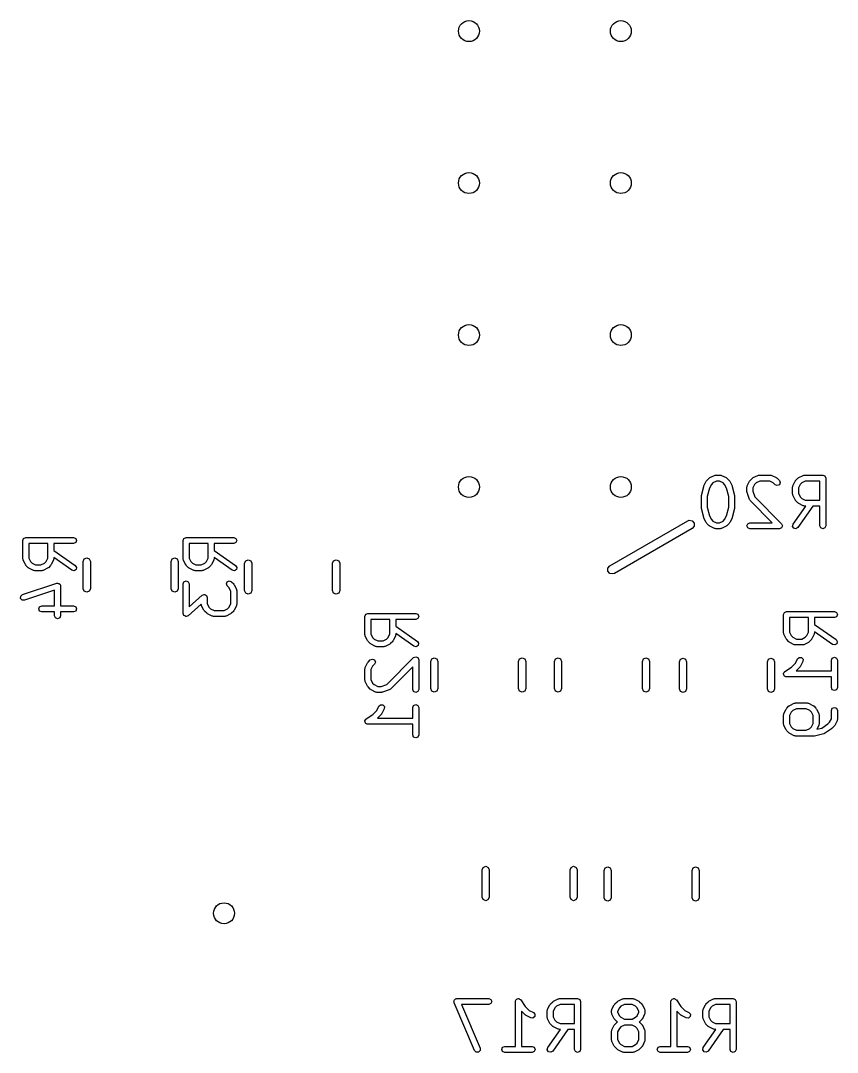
# Model space of a CAD drawing. Extents: x 0.26 to 1.74, y 0.21 to 2.07.
# Drawn here: x 0.266 to 0.804, y 0.308 to 0.987 of the extents above; entities that cross this region are included whole.
import ezdxf

# ---------------------------------------------------------------- set-up
doc = ezdxf.new("R2010")
doc.units = 0
doc.header["$MEASUREMENT"] = 0
doc.layers.add('BLACK', color=7, linetype='CONTINUOUS')

msp = doc.modelspace()

# ---------------------------------------------------------------- linework, layer by layer
at = {"layer": 'BLACK', "linetype": 'CONTINUOUS'}
for p, q in [((0.717768, 0.684814), (0.719268, 0.686314)), ((0.719268, 0.686314), (0.719567, 0.686438)), ((0.719567, 0.686438), (0.71978, 0.686682)), ((0.71978, 0.686682), (0.722779, 0.688182)), ((0.722779, 0.688182), (0.723236, 0.688215)), ((0.723236, 0.688215), (0.72366, 0.68839)), ((0.72366, 0.68839), (0.726659, 0.68839)), ((0.726659, 0.68839), (0.727082, 0.688215)), ((0.727082, 0.688215), (0.727539, 0.688182)), ((0.727539, 0.688182), (0.730539, 0.686682)), ((0.730539, 0.686682), (0.730751, 0.686438)), ((0.730751, 0.686438), (0.731051, 0.686314)), ((0.731051, 0.686314), (0.732551, 0.684814)), ((0.746265, 0.684814), (0.747764, 0.686314)), ((0.747764, 0.686314), (0.748064, 0.686438)), ((0.748064, 0.686438), (0.748276, 0.686682)), ((0.748276, 0.686682), (0.751276, 0.688182)), ((0.751276, 0.688182), (0.751733, 0.688215)), ((0.751733, 0.688215), (0.752156, 0.68839)), ((0.752156, 0.68839), (0.759655, 0.68839)), ((0.759655, 0.68839), (0.760078, 0.688215)), ((0.760078, 0.688215), (0.760535, 0.688182)), ((0.760535, 0.688182), (0.763535, 0.686682)), ((0.763535, 0.686682), (0.763747, 0.686438)), ((0.763747, 0.686438), (0.764047, 0.686314)), ((0.764047, 0.686314), (0.765546, 0.684814)), ((0.776261, 0.684814), (0.777761, 0.686314)), ((0.777761, 0.686314), (0.77806, 0.686438)), ((0.77806, 0.686438), (0.778272, 0.686682)), ((0.778272, 0.686682), (0.781272, 0.688182)), ((0.781272, 0.688182), (0.781729, 0.688215)), ((0.781729, 0.688215), (0.782152, 0.68839)), ((0.782152, 0.68839), (0.794151, 0.68839)), ((0.794151, 0.68839), (0.795543, 0.687813)), ((0.795543, 0.687813), (0.796119, 0.686421)), ((0.796119, 0.686421), (0.796119, 0.654925)), ((0.714251, 0.6749), (0.715751, 0.6809)), ((0.715751, 0.6809), (0.715884, 0.681079)), ((0.715884, 0.681079), (0.7159, 0.681303)), ((0.7159, 0.681303), (0.717399, 0.684302)), ((0.717399, 0.684302), (0.717644, 0.684514)), ((0.717644, 0.684514), (0.717768, 0.684814)), ((0.719518, 0.679735), (0.718129, 0.674181)), ((0.720778, 0.682256), (0.719518, 0.679735)), ((0.721826, 0.683304), (0.720778, 0.682256)), ((0.724124, 0.684453), (0.721826, 0.683304)), ((0.726194, 0.684453), (0.724124, 0.684453)), ((0.728493, 0.683304), (0.726194, 0.684453)), ((0.729541, 0.682256), (0.728493, 0.683304)), ((0.730801, 0.679735), (0.729541, 0.682256)), ((0.73219, 0.674181), (0.730801, 0.679735)), ((0.732551, 0.684814), (0.732674, 0.684514)), ((0.732674, 0.684514), (0.732919, 0.684302)), ((0.732919, 0.684302), (0.734419, 0.681303)), ((0.734419, 0.681303), (0.734435, 0.681079)), ((0.734435, 0.681079), (0.734568, 0.6809)), ((0.734568, 0.6809), (0.736068, 0.6749)), ((0.744188, 0.680422), (0.744364, 0.680846)), ((0.744188, 0.677423), (0.744188, 0.680422)), ((0.744364, 0.680846), (0.744396, 0.681303)), ((0.744396, 0.681303), (0.745896, 0.684302)), ((0.745896, 0.684302), (0.746141, 0.684514)), ((0.746141, 0.684514), (0.746265, 0.684814)), ((0.749274, 0.682256), (0.748125, 0.679958)), ((0.748125, 0.679958), (0.748125, 0.677742)), ((0.750322, 0.683304), (0.749274, 0.682256)), ((0.752621, 0.684453), (0.750322, 0.683304)), ((0.75919, 0.684453), (0.752621, 0.684453)), ((0.761489, 0.683304), (0.75919, 0.684453)), ((0.762763, 0.68203), (0.761489, 0.683304)), ((0.764155, 0.681453), (0.762763, 0.68203)), ((0.765546, 0.68203), (0.764155, 0.681453)), ((0.765546, 0.684814), (0.766123, 0.683422)), ((0.766123, 0.683422), (0.765546, 0.68203)), ((0.774184, 0.680422), (0.77436, 0.680846)), ((0.774184, 0.675923), (0.774184, 0.680422)), ((0.77436, 0.680846), (0.774392, 0.681303)), ((0.774392, 0.681303), (0.775892, 0.684302)), ((0.775892, 0.684302), (0.776137, 0.684514)), ((0.776137, 0.684514), (0.776261, 0.684814)), ((0.779271, 0.682256), (0.778121, 0.679958)), ((0.778121, 0.679958), (0.778121, 0.676388)), ((0.780319, 0.683304), (0.779271, 0.682256)), ((0.782617, 0.684453), (0.780319, 0.683304)), ((0.792182, 0.684453), (0.782617, 0.684453)), ((0.792182, 0.671892), (0.792182, 0.684453)), ((0.714192, 0.674423), (0.714287, 0.674654)), ((0.714192, 0.666924), (0.714192, 0.674423)), ((0.714287, 0.674654), (0.714251, 0.6749)), ((0.718129, 0.674181), (0.718129, 0.667166)), ((0.73219, 0.667166), (0.73219, 0.674181)), ((0.736068, 0.6749), (0.736031, 0.674654)), ((0.736031, 0.674654), (0.736127, 0.674423)), ((0.736127, 0.674423), (0.736127, 0.666924)), ((0.744312, 0.677123), (0.744188, 0.677423)), ((0.744289, 0.6768), (0.744312, 0.677123)), ((0.745789, 0.672301), (0.744289, 0.6768)), ((0.746089, 0.671955), (0.745789, 0.672301)), ((0.748125, 0.677742), (0.749377, 0.673986)), ((0.749377, 0.673986), (0.767046, 0.656317)), ((0.77436, 0.675499), (0.774184, 0.675923)), ((0.774392, 0.675042), (0.77436, 0.675499)), ((0.775892, 0.672043), (0.774392, 0.675042)), ((0.778121, 0.676388), (0.779271, 0.674089)), ((0.779271, 0.674089), (0.780319, 0.673041)), ((0.780319, 0.673041), (0.782617, 0.671892)), ((0.714287, 0.666693), (0.714192, 0.666924)), ((0.714251, 0.666446), (0.714287, 0.666693)), ((0.715751, 0.660447), (0.714251, 0.666446)), ((0.718129, 0.667166), (0.719518, 0.661612)), ((0.730801, 0.661612), (0.73219, 0.667166)), ((0.736068, 0.666446), (0.734568, 0.660447)), ((0.736127, 0.666924), (0.736031, 0.666693)), ((0.736031, 0.666693), (0.736068, 0.666446)), ((0.746265, 0.671531), (0.746089, 0.671955)), ((0.760902, 0.656894), (0.746265, 0.671531)), ((0.77454, 0.656054), (0.782871, 0.667955)), ((0.776137, 0.671831), (0.775892, 0.672043)), ((0.776261, 0.671531), (0.776137, 0.671831)), ((0.777761, 0.670031), (0.776261, 0.671531)), ((0.77806, 0.669907), (0.777761, 0.670031)), ((0.787677, 0.667955), (0.777766, 0.653797)), ((0.778272, 0.669663), (0.77806, 0.669907)), ((0.781272, 0.668163), (0.778272, 0.669663)), ((0.781729, 0.66813), (0.781272, 0.668163)), ((0.782152, 0.667955), (0.781729, 0.66813)), ((0.782871, 0.667955), (0.782152, 0.667955)), ((0.782617, 0.671892), (0.792182, 0.671892)), ((0.792182, 0.667955), (0.787677, 0.667955)), ((0.792182, 0.654925), (0.792182, 0.667955)), ((0.705217, 0.658266), (0.706181, 0.658617)), ((0.706181, 0.658617), (0.70817, 0.658265)), ((0.715884, 0.660267), (0.715751, 0.660447)), ((0.7159, 0.660044), (0.715884, 0.660267)), ((0.717399, 0.657045), (0.7159, 0.660044)), ((0.719518, 0.661612), (0.720778, 0.659091)), ((0.720778, 0.659091), (0.721826, 0.658043)), ((0.728493, 0.658043), (0.729541, 0.659091)), ((0.729541, 0.659091), (0.730801, 0.661612)), ((0.734419, 0.660044), (0.732919, 0.657045)), ((0.734435, 0.660267), (0.734419, 0.660044)), ((0.734568, 0.660447), (0.734435, 0.660267)), ((0.654036, 0.628739), (0.705217, 0.658266)), ((0.708168, 0.653151), (0.656987, 0.623623)), ((0.709467, 0.654698), (0.708168, 0.653151)), ((0.70817, 0.658265), (0.709468, 0.656718)), ((0.709468, 0.656718), (0.709467, 0.654698)), ((0.717644, 0.656832), (0.717399, 0.657045)), ((0.717768, 0.656533), (0.717644, 0.656832)), ((0.719268, 0.655033), (0.717768, 0.656533)), ((0.719567, 0.654909), (0.719268, 0.655033)), ((0.71978, 0.654665), (0.719567, 0.654909)), ((0.722779, 0.653165), (0.71978, 0.654665)), ((0.721826, 0.658043), (0.724124, 0.656894)), ((0.723236, 0.653132), (0.722779, 0.653165)), ((0.72366, 0.652957), (0.723236, 0.653132)), ((0.726659, 0.652957), (0.72366, 0.652957)), ((0.724124, 0.656894), (0.726194, 0.656894)), ((0.726194, 0.656894), (0.728493, 0.658043)), ((0.727082, 0.653132), (0.726659, 0.652957)), ((0.727539, 0.653165), (0.727082, 0.653132)), ((0.730539, 0.654665), (0.727539, 0.653165)), ((0.730751, 0.654909), (0.730539, 0.654665)), ((0.731051, 0.655033), (0.730751, 0.654909)), ((0.732551, 0.656533), (0.731051, 0.655033)), ((0.732674, 0.656832), (0.732551, 0.656533)), ((0.732919, 0.657045), (0.732674, 0.656832)), ((0.744188, 0.654925), (0.744765, 0.656317)), ((0.744765, 0.653533), (0.744188, 0.654925)), ((0.744765, 0.656317), (0.746157, 0.656894)), ((0.746157, 0.652957), (0.744765, 0.653533)), ((0.746157, 0.656894), (0.760902, 0.656894)), ((0.765654, 0.652957), (0.746157, 0.652957)), ((0.767046, 0.653533), (0.765654, 0.652957)), ((0.767046, 0.656317), (0.767623, 0.654925)), ((0.767623, 0.654925), (0.767046, 0.653533)), ((0.774214, 0.654583), (0.77454, 0.656054)), ((0.775024, 0.653313), (0.774214, 0.654583)), ((0.776495, 0.652987), (0.775024, 0.653313)), ((0.777766, 0.653797), (0.776495, 0.652987)), ((0.792759, 0.653533), (0.792182, 0.654925)), ((0.794151, 0.652957), (0.792759, 0.653533)), ((0.795543, 0.653533), (0.794151, 0.652957)), ((0.796119, 0.654925), (0.795543, 0.653533)), ((0.267516, 0.645294), (0.268092, 0.646686)), ((0.267516, 0.633296), (0.267516, 0.645294)), ((0.268092, 0.646686), (0.269484, 0.647263)), ((0.269484, 0.647263), (0.30098, 0.647263)), ((0.30098, 0.647263), (0.302372, 0.646686)), ((0.302372, 0.646686), (0.302949, 0.645294)), ((0.302949, 0.645294), (0.302372, 0.643902)), ((0.373027, 0.645294), (0.373604, 0.646686)), ((0.373027, 0.633296), (0.373027, 0.645294)), ((0.373604, 0.646686), (0.374996, 0.647263)), ((0.374996, 0.647263), (0.406492, 0.647263)), ((0.406492, 0.647263), (0.407884, 0.646686)), ((0.407884, 0.646686), (0.40846, 0.645294)), ((0.40846, 0.645294), (0.407884, 0.643902)), ((0.284013, 0.643326), (0.271453, 0.643326)), ((0.271453, 0.643326), (0.271453, 0.633761)), ((0.284013, 0.633761), (0.284013, 0.643326)), ((0.30098, 0.643326), (0.28795, 0.643326)), ((0.28795, 0.643326), (0.28795, 0.63882)), ((0.28795, 0.63882), (0.302109, 0.628909)), ((0.302372, 0.643902), (0.30098, 0.643326)), ((0.389525, 0.643326), (0.376964, 0.643326)), ((0.376964, 0.643326), (0.376964, 0.633761)), ((0.389525, 0.633761), (0.389525, 0.643326)), ((0.406492, 0.643326), (0.393462, 0.643326)), ((0.393462, 0.643326), (0.393462, 0.63882)), ((0.393462, 0.63882), (0.407621, 0.628909)), ((0.407884, 0.643902), (0.406492, 0.643326)), ((0.267691, 0.632873), (0.267516, 0.633296)), ((0.267723, 0.632415), (0.267691, 0.632873)), ((0.269223, 0.629416), (0.267723, 0.632415)), ((0.271453, 0.633761), (0.272602, 0.631462)), ((0.272602, 0.631462), (0.27365, 0.630414)), ((0.281816, 0.630414), (0.282864, 0.631462)), ((0.282864, 0.631462), (0.284013, 0.633761)), ((0.287743, 0.632415), (0.286243, 0.629416)), ((0.287775, 0.632873), (0.287743, 0.632415)), ((0.28795, 0.633296), (0.287775, 0.632873)), ((0.299851, 0.625684), (0.28795, 0.634014)), ((0.28795, 0.634014), (0.28795, 0.633296)), ((0.307283, 0.631479), (0.307975, 0.633149)), ((0.307283, 0.6136), (0.307283, 0.631479)), ((0.307975, 0.633149), (0.309646, 0.633841)), ((0.309646, 0.633841), (0.311316, 0.633149)), ((0.311316, 0.633149), (0.312008, 0.631479)), ((0.312008, 0.631479), (0.312008, 0.6136)), ((0.365157, 0.631479), (0.365849, 0.633149)), ((0.365157, 0.6136), (0.365157, 0.631479)), ((0.365849, 0.633149), (0.36752, 0.633841)), ((0.36752, 0.633841), (0.36919, 0.633149)), ((0.36919, 0.633149), (0.369882, 0.631479)), ((0.369882, 0.631479), (0.369882, 0.6136)), ((0.373203, 0.632873), (0.373027, 0.633296)), ((0.373235, 0.632415), (0.373203, 0.632873)), ((0.374735, 0.629416), (0.373235, 0.632415)), ((0.376964, 0.633761), (0.378113, 0.631462)), ((0.378113, 0.631462), (0.379162, 0.630414)), ((0.387328, 0.630414), (0.388376, 0.631462)), ((0.388376, 0.631462), (0.389525, 0.633761)), ((0.393254, 0.632415), (0.391755, 0.629416)), ((0.393287, 0.632873), (0.393254, 0.632415)), ((0.393462, 0.633296), (0.393287, 0.632873)), ((0.405363, 0.625684), (0.393462, 0.634014)), ((0.393462, 0.634014), (0.393462, 0.633296)), ((0.413583, 0.630298), (0.414275, 0.631968)), ((0.414275, 0.631968), (0.415945, 0.63266)), ((0.415945, 0.63266), (0.417615, 0.631968)), ((0.417615, 0.631968), (0.418307, 0.630298)), ((0.471457, 0.630298), (0.472149, 0.631968)), ((0.472149, 0.631968), (0.473819, 0.63266)), ((0.473819, 0.63266), (0.475489, 0.631968)), ((0.475489, 0.631968), (0.476181, 0.630298)), ((0.269468, 0.629204), (0.269223, 0.629416)), ((0.269592, 0.628904), (0.269468, 0.629204)), ((0.271092, 0.627404), (0.269592, 0.628904)), ((0.271391, 0.627281), (0.271092, 0.627404)), ((0.271603, 0.627036), (0.271391, 0.627281)), ((0.274603, 0.625536), (0.271603, 0.627036)), ((0.27365, 0.630414), (0.275948, 0.629265)), ((0.27506, 0.625503), (0.274603, 0.625536)), ((0.275483, 0.625328), (0.27506, 0.625503)), ((0.279983, 0.625328), (0.275483, 0.625328)), ((0.275948, 0.629265), (0.279518, 0.629265)), ((0.279518, 0.629265), (0.281816, 0.630414)), ((0.280406, 0.625503), (0.279983, 0.625328)), ((0.280863, 0.625536), (0.280406, 0.625503)), ((0.283863, 0.627036), (0.280863, 0.625536)), ((0.284075, 0.627281), (0.283863, 0.627036)), ((0.284374, 0.627404), (0.284075, 0.627281)), ((0.285874, 0.628904), (0.284374, 0.627404)), ((0.285998, 0.629204), (0.285874, 0.628904)), ((0.286243, 0.629416), (0.285998, 0.629204)), ((0.301322, 0.625358), (0.299851, 0.625684)), ((0.302593, 0.626168), (0.301322, 0.625358)), ((0.302109, 0.628909), (0.302919, 0.627639)), ((0.302919, 0.627639), (0.302593, 0.626168)), ((0.37498, 0.629204), (0.374735, 0.629416)), ((0.375104, 0.628904), (0.37498, 0.629204)), ((0.376604, 0.627404), (0.375104, 0.628904)), ((0.376903, 0.627281), (0.376604, 0.627404)), ((0.377115, 0.627036), (0.376903, 0.627281)), ((0.380115, 0.625536), (0.377115, 0.627036)), ((0.379162, 0.630414), (0.38146, 0.629265)), ((0.380572, 0.625503), (0.380115, 0.625536)), ((0.380995, 0.625328), (0.380572, 0.625503)), ((0.385495, 0.625328), (0.380995, 0.625328)), ((0.38146, 0.629265), (0.38503, 0.629265)), ((0.38503, 0.629265), (0.387328, 0.630414)), ((0.385918, 0.625503), (0.385495, 0.625328)), ((0.386375, 0.625536), (0.385918, 0.625503)), ((0.389375, 0.627036), (0.386375, 0.625536)), ((0.389587, 0.627281), (0.389375, 0.627036)), ((0.389886, 0.627404), (0.389587, 0.627281)), ((0.391386, 0.628904), (0.389886, 0.627404)), ((0.39151, 0.629204), (0.391386, 0.628904)), ((0.391755, 0.629416), (0.39151, 0.629204)), ((0.406834, 0.625358), (0.405363, 0.625684)), ((0.408105, 0.626168), (0.406834, 0.625358)), ((0.407621, 0.628909), (0.40843, 0.627639)), ((0.40843, 0.627639), (0.408105, 0.626168)), ((0.413583, 0.612419), (0.413583, 0.630298)), ((0.418307, 0.630298), (0.418307, 0.612419)), ((0.471457, 0.612419), (0.471457, 0.630298)), ((0.476181, 0.630298), (0.476181, 0.612419)), ((0.652737, 0.627192), (0.654036, 0.628739)), ((0.652737, 0.625172), (0.652737, 0.627192)), ((0.654035, 0.623624), (0.652737, 0.625172)), ((0.373027, 0.616798), (0.373604, 0.61819)), ((0.373604, 0.61819), (0.374996, 0.618766)), ((0.374996, 0.618766), (0.376388, 0.61819)), ((0.376388, 0.61819), (0.376964, 0.616798)), ((0.401524, 0.616798), (0.4021, 0.61819)), ((0.4021, 0.61819), (0.403492, 0.618766)), ((0.403492, 0.618766), (0.404884, 0.61819)), ((0.404884, 0.61819), (0.406384, 0.61669)), ((0.656024, 0.623273), (0.654035, 0.623624)), ((0.656987, 0.623623), (0.656024, 0.623273)), ((0.267362, 0.609666), (0.289859, 0.617166)), ((0.288513, 0.612567), (0.268607, 0.605932)), ((0.288513, 0.602268), (0.288513, 0.612567)), ((0.289859, 0.617166), (0.290182, 0.617143)), ((0.290182, 0.617143), (0.290481, 0.617267)), ((0.290481, 0.617267), (0.290905, 0.617091)), ((0.290905, 0.617091), (0.291362, 0.617059)), ((0.291362, 0.617059), (0.291574, 0.616814)), ((0.291574, 0.616814), (0.291873, 0.61669)), ((0.291873, 0.61669), (0.292049, 0.616267)), ((0.292049, 0.616267), (0.292349, 0.615921)), ((0.292349, 0.615921), (0.292326, 0.615597)), ((0.292326, 0.615597), (0.29245, 0.615298)), ((0.29245, 0.615298), (0.29245, 0.602268)), ((0.307975, 0.61193), (0.307283, 0.6136)), ((0.309646, 0.611238), (0.307975, 0.61193)), ((0.311316, 0.61193), (0.309646, 0.611238)), ((0.312008, 0.6136), (0.311316, 0.61193)), ((0.365849, 0.61193), (0.365157, 0.6136)), ((0.36752, 0.611238), (0.365849, 0.61193)), ((0.36919, 0.61193), (0.36752, 0.611238)), ((0.369882, 0.6136), (0.36919, 0.61193)), ((0.373027, 0.5973), (0.373027, 0.616798)), ((0.376964, 0.616798), (0.376964, 0.601639)), ((0.4021, 0.615406), (0.401524, 0.616798)), ((0.403374, 0.614132), (0.4021, 0.615406)), ((0.404523, 0.611834), (0.403374, 0.614132)), ((0.404523, 0.603764), (0.404523, 0.611834)), ((0.406384, 0.61669), (0.406508, 0.616391)), ((0.406508, 0.616391), (0.406753, 0.616178)), ((0.406753, 0.616178), (0.408253, 0.613179)), ((0.408253, 0.613179), (0.408285, 0.612722)), ((0.408285, 0.612722), (0.40846, 0.612298)), ((0.40846, 0.612298), (0.40846, 0.6033)), ((0.414275, 0.610748), (0.413583, 0.612419)), ((0.418307, 0.612419), (0.417615, 0.610748)), ((0.472149, 0.610748), (0.471457, 0.612419)), ((0.476181, 0.612419), (0.475489, 0.610748)), ((0.266117, 0.607177), (0.266224, 0.608679)), ((0.267104, 0.606038), (0.266117, 0.607177)), ((0.266224, 0.608679), (0.267362, 0.609666)), ((0.268607, 0.605932), (0.267104, 0.606038)), ((0.376964, 0.601639), (0.385698, 0.60928)), ((0.385698, 0.60928), (0.386354, 0.609502)), ((0.386354, 0.609502), (0.386994, 0.609768)), ((0.386994, 0.609768), (0.387059, 0.609741)), ((0.387059, 0.609741), (0.387125, 0.609763)), ((0.387125, 0.609763), (0.387746, 0.609456)), ((0.387746, 0.609456), (0.388386, 0.609191)), ((0.388386, 0.609191), (0.388413, 0.609126)), ((0.388413, 0.609126), (0.388476, 0.609095)), ((0.388476, 0.609095), (0.388698, 0.608439)), ((0.388698, 0.608439), (0.388963, 0.607799)), ((0.388963, 0.607799), (0.388963, 0.603764)), ((0.415945, 0.610057), (0.414275, 0.610748)), ((0.417615, 0.610748), (0.415945, 0.610057)), ((0.473819, 0.610057), (0.472149, 0.610748)), ((0.475489, 0.610748), (0.473819, 0.610057)), ((0.278014, 0.6003), (0.278591, 0.601692)), ((0.278591, 0.598908), (0.278014, 0.6003)), ((0.278591, 0.601692), (0.279983, 0.602268)), ((0.279983, 0.598331), (0.278591, 0.598908)), ((0.279983, 0.602268), (0.288513, 0.602268)), ((0.288513, 0.598331), (0.279983, 0.598331)), ((0.288513, 0.595801), (0.288513, 0.598331)), ((0.29245, 0.602268), (0.30098, 0.602268)), ((0.30098, 0.598331), (0.29245, 0.598331)), ((0.29245, 0.598331), (0.29245, 0.595801)), ((0.30098, 0.602268), (0.302372, 0.601692)), ((0.302372, 0.598908), (0.30098, 0.598331)), ((0.302372, 0.601692), (0.302949, 0.6003)), ((0.302949, 0.6003), (0.302372, 0.598908)), ((0.385026, 0.603461), (0.376292, 0.595819)), ((0.385026, 0.6033), (0.385026, 0.603461)), ((0.385201, 0.602876), (0.385026, 0.6033)), ((0.385234, 0.602419), (0.385201, 0.602876)), ((0.386734, 0.59942), (0.385234, 0.602419)), ((0.386978, 0.599207), (0.386734, 0.59942)), ((0.387102, 0.598908), (0.386978, 0.599207)), ((0.388602, 0.597408), (0.387102, 0.598908)), ((0.388963, 0.603764), (0.390112, 0.601466)), ((0.390112, 0.601466), (0.39116, 0.600418)), ((0.39116, 0.600418), (0.393458, 0.599269)), ((0.393458, 0.599269), (0.400028, 0.599269)), ((0.400028, 0.599269), (0.402326, 0.600418)), ((0.402326, 0.600418), (0.403374, 0.601466)), ((0.403374, 0.601466), (0.404523, 0.603764)), ((0.406384, 0.598908), (0.404884, 0.597408)), ((0.406508, 0.599207), (0.406384, 0.598908)), ((0.406753, 0.59942), (0.406508, 0.599207)), ((0.408253, 0.602419), (0.406753, 0.59942)), ((0.408285, 0.602876), (0.408253, 0.602419)), ((0.40846, 0.6033), (0.408285, 0.602876)), ((0.768303, 0.596513), (0.76888, 0.597905)), ((0.76888, 0.597905), (0.770271, 0.598481)), ((0.770271, 0.598481), (0.801768, 0.598481)), ((0.801768, 0.598481), (0.803159, 0.597905)), ((0.803159, 0.597905), (0.803736, 0.596513)), ((0.289089, 0.594409), (0.288513, 0.595801)), ((0.290481, 0.593832), (0.289089, 0.594409)), ((0.291873, 0.594409), (0.290481, 0.593832)), ((0.29245, 0.595801), (0.291873, 0.594409)), ((0.373292, 0.59666), (0.373027, 0.5973)), ((0.373514, 0.596004), (0.373292, 0.59666)), ((0.373577, 0.595973), (0.373514, 0.596004)), ((0.373604, 0.595908), (0.373577, 0.595973)), ((0.374244, 0.595643), (0.373604, 0.595908)), ((0.374865, 0.595336), (0.374244, 0.595643)), ((0.374931, 0.595359), (0.374865, 0.595336)), ((0.374996, 0.595332), (0.374931, 0.595359)), ((0.375636, 0.595597), (0.374996, 0.595332)), ((0.376292, 0.595819), (0.375636, 0.595597)), ((0.388901, 0.597284), (0.388602, 0.597408)), ((0.389114, 0.597039), (0.388901, 0.597284)), ((0.392113, 0.59554), (0.389114, 0.597039)), ((0.39257, 0.595507), (0.392113, 0.59554)), ((0.392994, 0.595332), (0.39257, 0.595507)), ((0.400493, 0.595332), (0.392994, 0.595332)), ((0.400916, 0.595507), (0.400493, 0.595332)), ((0.401373, 0.59554), (0.400916, 0.595507)), ((0.404373, 0.597039), (0.401373, 0.59554)), ((0.404585, 0.597284), (0.404373, 0.597039)), ((0.404884, 0.597408), (0.404585, 0.597284)), ((0.492712, 0.595332), (0.493289, 0.596724)), ((0.492712, 0.583333), (0.492712, 0.595332)), ((0.493289, 0.596724), (0.494681, 0.5973)), ((0.494681, 0.5973), (0.526177, 0.5973)), ((0.50921, 0.593363), (0.496649, 0.593363)), ((0.496649, 0.593363), (0.496649, 0.583798)), ((0.50921, 0.583798), (0.50921, 0.593363)), ((0.526177, 0.593363), (0.513147, 0.593363)), ((0.513147, 0.593363), (0.513147, 0.588858)), ((0.526177, 0.5973), (0.527569, 0.596724)), ((0.527569, 0.59394), (0.526177, 0.593363)), ((0.527569, 0.596724), (0.528145, 0.595332)), ((0.528145, 0.595332), (0.527569, 0.59394)), ((0.768303, 0.584514), (0.768303, 0.596513)), ((0.784801, 0.594544), (0.77224, 0.594544)), ((0.77224, 0.594544), (0.77224, 0.584979)), ((0.784801, 0.584979), (0.784801, 0.594544)), ((0.801768, 0.594544), (0.788738, 0.594544)), ((0.788738, 0.594544), (0.788738, 0.590039)), ((0.803159, 0.595121), (0.801768, 0.594544)), ((0.803736, 0.596513), (0.803159, 0.595121)), ((0.513147, 0.588858), (0.527306, 0.578947)), ((0.525048, 0.575721), (0.513147, 0.584052)), ((0.513147, 0.584052), (0.513147, 0.583333)), ((0.768478, 0.584091), (0.768303, 0.584514)), ((0.768511, 0.583634), (0.768478, 0.584091)), ((0.77224, 0.584979), (0.773389, 0.582681)), ((0.783652, 0.582681), (0.784801, 0.584979)), ((0.788563, 0.584091), (0.78853, 0.583634)), ((0.788738, 0.584514), (0.788563, 0.584091)), ((0.788738, 0.590039), (0.802896, 0.580128)), ((0.800639, 0.576903), (0.788738, 0.585233)), ((0.788738, 0.585233), (0.788738, 0.584514)), ((0.492888, 0.58291), (0.492712, 0.583333)), ((0.49292, 0.582453), (0.492888, 0.58291)), ((0.49442, 0.579453), (0.49292, 0.582453)), ((0.494665, 0.579241), (0.49442, 0.579453)), ((0.494789, 0.578942), (0.494665, 0.579241)), ((0.496289, 0.577442), (0.494789, 0.578942)), ((0.496588, 0.577318), (0.496289, 0.577442)), ((0.4968, 0.577073), (0.496588, 0.577318)), ((0.496649, 0.583798), (0.497799, 0.5815)), ((0.497799, 0.5815), (0.498847, 0.580452)), ((0.498847, 0.580452), (0.501145, 0.579303)), ((0.501145, 0.579303), (0.504715, 0.579303)), ((0.504715, 0.579303), (0.507013, 0.580452)), ((0.507013, 0.580452), (0.508061, 0.5815)), ((0.508061, 0.5815), (0.50921, 0.583798)), ((0.509272, 0.577318), (0.50906, 0.577073)), ((0.509571, 0.577442), (0.509272, 0.577318)), ((0.511071, 0.578942), (0.509571, 0.577442)), ((0.511195, 0.579241), (0.511071, 0.578942)), ((0.51144, 0.579453), (0.511195, 0.579241)), ((0.512939, 0.582453), (0.51144, 0.579453)), ((0.512972, 0.58291), (0.512939, 0.582453)), ((0.513147, 0.583333), (0.512972, 0.58291)), ((0.527306, 0.578947), (0.528115, 0.577676)), ((0.528115, 0.577676), (0.52779, 0.576205)), ((0.770011, 0.580634), (0.768511, 0.583634)), ((0.770255, 0.580422), (0.770011, 0.580634)), ((0.770379, 0.580123), (0.770255, 0.580422)), ((0.771879, 0.578623), (0.770379, 0.580123)), ((0.772178, 0.578499), (0.771879, 0.578623)), ((0.772391, 0.578254), (0.772178, 0.578499)), ((0.77539, 0.576755), (0.772391, 0.578254)), ((0.773389, 0.582681), (0.774437, 0.581633)), ((0.774437, 0.581633), (0.776735, 0.580484)), ((0.776735, 0.580484), (0.780305, 0.580484)), ((0.780305, 0.580484), (0.782604, 0.581633)), ((0.78465, 0.578254), (0.78165, 0.576755)), ((0.782604, 0.581633), (0.783652, 0.582681)), ((0.784862, 0.578499), (0.78465, 0.578254)), ((0.785162, 0.578623), (0.784862, 0.578499)), ((0.786661, 0.580123), (0.785162, 0.578623)), ((0.786785, 0.580422), (0.786661, 0.580123)), ((0.78703, 0.580634), (0.786785, 0.580422)), ((0.78853, 0.583634), (0.78703, 0.580634)), ((0.80338, 0.577386), (0.80211, 0.576577)), ((0.802896, 0.580128), (0.803706, 0.578857)), ((0.803706, 0.578857), (0.80338, 0.577386)), ((0.4998, 0.575573), (0.4968, 0.577073)), ((0.500257, 0.575541), (0.4998, 0.575573)), ((0.50068, 0.575366), (0.500257, 0.575541)), ((0.50518, 0.575366), (0.50068, 0.575366)), ((0.505603, 0.575541), (0.50518, 0.575366)), ((0.50606, 0.575573), (0.505603, 0.575541)), ((0.50906, 0.577073), (0.50606, 0.575573)), ((0.526519, 0.575396), (0.525048, 0.575721)), ((0.52779, 0.576205), (0.526519, 0.575396)), ((0.775847, 0.576722), (0.77539, 0.576755)), ((0.776271, 0.576547), (0.775847, 0.576722)), ((0.78077, 0.576547), (0.776271, 0.576547)), ((0.781193, 0.576722), (0.78077, 0.576547)), ((0.78165, 0.576755), (0.781193, 0.576722)), ((0.80211, 0.576577), (0.800639, 0.576903)), ((0.49292, 0.561717), (0.49442, 0.564716)), ((0.49442, 0.564716), (0.494665, 0.564928)), ((0.494665, 0.564928), (0.494789, 0.565228)), ((0.494789, 0.565228), (0.496289, 0.566728)), ((0.496289, 0.566728), (0.49768, 0.567304)), ((0.49768, 0.567304), (0.499072, 0.566728)), ((0.499072, 0.563944), (0.497799, 0.56267)), ((0.499072, 0.566728), (0.499649, 0.565336)), ((0.499649, 0.565336), (0.499072, 0.563944)), ((0.507116, 0.550558), (0.524785, 0.568227)), ((0.524785, 0.568227), (0.526177, 0.568804)), ((0.526177, 0.568804), (0.527569, 0.568227)), ((0.527569, 0.568227), (0.528145, 0.566835)), ((0.528145, 0.566835), (0.528145, 0.547338)), ((0.536024, 0.565731), (0.536716, 0.567401)), ((0.536024, 0.547852), (0.536024, 0.565731)), ((0.536716, 0.567401), (0.538386, 0.568093)), ((0.538386, 0.568093), (0.540056, 0.567401)), ((0.540056, 0.567401), (0.540748, 0.565731)), ((0.540748, 0.565731), (0.540748, 0.547852)), ((0.593898, 0.565731), (0.59459, 0.567401)), ((0.593898, 0.547852), (0.593898, 0.565731)), ((0.59459, 0.567401), (0.59626, 0.568093)), ((0.59626, 0.568093), (0.59793, 0.567401)), ((0.59793, 0.567401), (0.598622, 0.565731)), ((0.598622, 0.565731), (0.598622, 0.547852)), ((0.61752, 0.565731), (0.618212, 0.567401)), ((0.61752, 0.547852), (0.61752, 0.565731)), ((0.618212, 0.567401), (0.619882, 0.568093)), ((0.619882, 0.568093), (0.621552, 0.567401)), ((0.621552, 0.567401), (0.622244, 0.565731)), ((0.622244, 0.565731), (0.622244, 0.547852)), ((0.675394, 0.565731), (0.676086, 0.567401)), ((0.675394, 0.547852), (0.675394, 0.565731)), ((0.676086, 0.567401), (0.677756, 0.568093)), ((0.677756, 0.568093), (0.679426, 0.567401)), ((0.679426, 0.567401), (0.680118, 0.565731)), ((0.680118, 0.565731), (0.680118, 0.547852)), ((0.699803, 0.565534), (0.700495, 0.567204)), ((0.699803, 0.547655), (0.699803, 0.565534)), ((0.700495, 0.567204), (0.702165, 0.567896)), ((0.702165, 0.567896), (0.703836, 0.567204)), ((0.703836, 0.567204), (0.704528, 0.565534)), ((0.704528, 0.565534), (0.704528, 0.547655)), ((0.757677, 0.565534), (0.758369, 0.567204)), ((0.757677, 0.547655), (0.757677, 0.565534)), ((0.758369, 0.567204), (0.760039, 0.567896)), ((0.760039, 0.567896), (0.76171, 0.567204)), ((0.76171, 0.567204), (0.762402, 0.565534)), ((0.762402, 0.565534), (0.762402, 0.547655)), ((0.773517, 0.562047), (0.776153, 0.564683)), ((0.776153, 0.564683), (0.77751, 0.567397)), ((0.77751, 0.567397), (0.778648, 0.568384)), ((0.778648, 0.568384), (0.780151, 0.568277)), ((0.781031, 0.565636), (0.779531, 0.562637)), ((0.780151, 0.568277), (0.781138, 0.567139)), ((0.781138, 0.567139), (0.781031, 0.565636)), ((0.799799, 0.566517), (0.800376, 0.567909)), ((0.799799, 0.559486), (0.799799, 0.566517)), ((0.800376, 0.567909), (0.801768, 0.568485)), ((0.801768, 0.568485), (0.803159, 0.567909)), ((0.803159, 0.567909), (0.803736, 0.566517)), ((0.803736, 0.566517), (0.803736, 0.548519)), ((0.492712, 0.560836), (0.492888, 0.56126)), ((0.492712, 0.553337), (0.492712, 0.560836)), ((0.492888, 0.56126), (0.49292, 0.561717)), ((0.497799, 0.56267), (0.496649, 0.560371)), ((0.496649, 0.560371), (0.496649, 0.553802)), ((0.524208, 0.562083), (0.509571, 0.547446)), ((0.524208, 0.547338), (0.524208, 0.562083)), ((0.768303, 0.557518), (0.76838, 0.557705)), ((0.768522, 0.556988), (0.768303, 0.557518)), ((0.768341, 0.557904), (0.76866, 0.55838)), ((0.76838, 0.557705), (0.768341, 0.557904)), ((0.768634, 0.556426), (0.768522, 0.556988)), ((0.76866, 0.55838), (0.76888, 0.55891)), ((0.76888, 0.55891), (0.769067, 0.558987)), ((0.769067, 0.558987), (0.76918, 0.559156)), ((0.76918, 0.559156), (0.773517, 0.562047)), ((0.779162, 0.562125), (0.776524, 0.559486)), ((0.776524, 0.559486), (0.799799, 0.559486)), ((0.779286, 0.562425), (0.779162, 0.562125)), ((0.779531, 0.562637), (0.779286, 0.562425)), ((0.492888, 0.552914), (0.492712, 0.553337)), ((0.49292, 0.552457), (0.492888, 0.552914)), ((0.49442, 0.549457), (0.49292, 0.552457)), ((0.496649, 0.553802), (0.497799, 0.551504)), ((0.497799, 0.551504), (0.498847, 0.550455)), ((0.498847, 0.550455), (0.501145, 0.549306)), ((0.50336, 0.549306), (0.507116, 0.550558)), ((0.768802, 0.556313), (0.768634, 0.556426)), ((0.76888, 0.556126), (0.768802, 0.556313)), ((0.769409, 0.555907), (0.76888, 0.556126)), ((0.769885, 0.555588), (0.769409, 0.555907)), ((0.770084, 0.555627), (0.769885, 0.555588)), ((0.770271, 0.555549), (0.770084, 0.555627)), ((0.799799, 0.555549), (0.770271, 0.555549)), ((0.799799, 0.548519), (0.799799, 0.555549)), ((0.494665, 0.549245), (0.49442, 0.549457)), ((0.494789, 0.548946), (0.494665, 0.549245)), ((0.496289, 0.547446), (0.494789, 0.548946)), ((0.496588, 0.547322), (0.496289, 0.547446)), ((0.4968, 0.547077), (0.496588, 0.547322)), ((0.4998, 0.545577), (0.4968, 0.547077)), ((0.500257, 0.545545), (0.4998, 0.545577)), ((0.50068, 0.545369), (0.500257, 0.545545)), ((0.50368, 0.545369), (0.50068, 0.545369)), ((0.501145, 0.549306), (0.50336, 0.549306)), ((0.503979, 0.545493), (0.50368, 0.545369)), ((0.504302, 0.54547), (0.503979, 0.545493)), ((0.508802, 0.54697), (0.504302, 0.54547)), ((0.509148, 0.54727), (0.508802, 0.54697)), ((0.509571, 0.547446), (0.509148, 0.54727)), ((0.524785, 0.545946), (0.524208, 0.547338)), ((0.526177, 0.545369), (0.524785, 0.545946)), ((0.527569, 0.545946), (0.526177, 0.545369)), ((0.528145, 0.547338), (0.527569, 0.545946)), ((0.536716, 0.546181), (0.536024, 0.547852)), ((0.538386, 0.54549), (0.536716, 0.546181)), ((0.540056, 0.546181), (0.538386, 0.54549)), ((0.540748, 0.547852), (0.540056, 0.546181)), ((0.59459, 0.546181), (0.593898, 0.547852)), ((0.59626, 0.54549), (0.59459, 0.546181)), ((0.59793, 0.546181), (0.59626, 0.54549)), ((0.598622, 0.547852), (0.59793, 0.546181)), ((0.618212, 0.546181), (0.61752, 0.547852)), ((0.619882, 0.54549), (0.618212, 0.546181)), ((0.621552, 0.546181), (0.619882, 0.54549)), ((0.622244, 0.547852), (0.621552, 0.546181)), ((0.676086, 0.546181), (0.675394, 0.547852)), ((0.677756, 0.54549), (0.676086, 0.546181)), ((0.679426, 0.546181), (0.677756, 0.54549)), ((0.680118, 0.547852), (0.679426, 0.546181)), ((0.700495, 0.545985), (0.699803, 0.547655)), ((0.702165, 0.545293), (0.700495, 0.545985)), ((0.703836, 0.545985), (0.702165, 0.545293)), ((0.704528, 0.547655), (0.703836, 0.545985)), ((0.758369, 0.545985), (0.757677, 0.547655)), ((0.760039, 0.545293), (0.758369, 0.545985)), ((0.76171, 0.545985), (0.760039, 0.545293)), ((0.762402, 0.547655), (0.76171, 0.545985)), ((0.800376, 0.547127), (0.799799, 0.548519)), ((0.801768, 0.54655), (0.800376, 0.547127)), ((0.803159, 0.547127), (0.801768, 0.54655)), ((0.803736, 0.548519), (0.803159, 0.547127)), ((0.501919, 0.53622), (0.503057, 0.537207)), ((0.503057, 0.537207), (0.50456, 0.5371)), ((0.50456, 0.5371), (0.505547, 0.535962)), ((0.524208, 0.535339), (0.524785, 0.536731)), ((0.524785, 0.536731), (0.526177, 0.537308)), ((0.526177, 0.537308), (0.527569, 0.536731)), ((0.527569, 0.536731), (0.528145, 0.535339)), ((0.770379, 0.534913), (0.771879, 0.536413)), ((0.771879, 0.536413), (0.772178, 0.536537)), ((0.772178, 0.536537), (0.772391, 0.536781)), ((0.772391, 0.536781), (0.77539, 0.538281)), ((0.77539, 0.538281), (0.775847, 0.538314)), ((0.775847, 0.538314), (0.776271, 0.538489)), ((0.776271, 0.538489), (0.78377, 0.538489)), ((0.78377, 0.538489), (0.784193, 0.538314)), ((0.784193, 0.538314), (0.78465, 0.538281)), ((0.78465, 0.538281), (0.78765, 0.536781)), ((0.78765, 0.536781), (0.787862, 0.536537)), ((0.787862, 0.536537), (0.788161, 0.536413)), ((0.788161, 0.536413), (0.789661, 0.534913)), ((0.493589, 0.527978), (0.497926, 0.53087)), ((0.497926, 0.53087), (0.500562, 0.533506)), ((0.500562, 0.533506), (0.501919, 0.53622)), ((0.503572, 0.530948), (0.500933, 0.528309)), ((0.503696, 0.531247), (0.503572, 0.530948)), ((0.503941, 0.531459), (0.503696, 0.531247)), ((0.50544, 0.534459), (0.503941, 0.531459)), ((0.505547, 0.535962), (0.50544, 0.534459)), ((0.524208, 0.528309), (0.524208, 0.535339)), ((0.528145, 0.535339), (0.528145, 0.517342)), ((0.768303, 0.530521), (0.768478, 0.530945)), ((0.768303, 0.524522), (0.768303, 0.530521)), ((0.768478, 0.530945), (0.768511, 0.531402)), ((0.768511, 0.531402), (0.770011, 0.534401)), ((0.770011, 0.534401), (0.770255, 0.534613)), ((0.770255, 0.534613), (0.770379, 0.534913)), ((0.773389, 0.532355), (0.77224, 0.530057)), ((0.77224, 0.530057), (0.77224, 0.524987)), ((0.774437, 0.533403), (0.773389, 0.532355)), ((0.776735, 0.534552), (0.774437, 0.533403)), ((0.783305, 0.534552), (0.776735, 0.534552)), ((0.785603, 0.533403), (0.783305, 0.534552)), ((0.786651, 0.532355), (0.785603, 0.533403)), ((0.787801, 0.530057), (0.786651, 0.532355)), ((0.787801, 0.524987), (0.787801, 0.530057)), ((0.789661, 0.534913), (0.789785, 0.534613)), ((0.789785, 0.534613), (0.79003, 0.534401)), ((0.79003, 0.534401), (0.79153, 0.531402)), ((0.79153, 0.531402), (0.791562, 0.530945)), ((0.791562, 0.530945), (0.791738, 0.530521)), ((0.791738, 0.530521), (0.791738, 0.524522)), ((0.799799, 0.533521), (0.800376, 0.534913)), ((0.799799, 0.527986), (0.799799, 0.533521)), ((0.800376, 0.534913), (0.801768, 0.535489)), ((0.801768, 0.535489), (0.803159, 0.534913)), ((0.803159, 0.534913), (0.803736, 0.533521)), ((0.803736, 0.533521), (0.803736, 0.527522)), ((0.492712, 0.52634), (0.49279, 0.526528)), ((0.492932, 0.525811), (0.492712, 0.52634)), ((0.492751, 0.526726), (0.49307, 0.527203)), ((0.49279, 0.526528), (0.492751, 0.526726)), ((0.493043, 0.525249), (0.492932, 0.525811)), ((0.493211, 0.525136), (0.493043, 0.525249)), ((0.49307, 0.527203), (0.493289, 0.527732)), ((0.493289, 0.524949), (0.493211, 0.525136)), ((0.493289, 0.527732), (0.493476, 0.52781)), ((0.493819, 0.524729), (0.493289, 0.524949)), ((0.493476, 0.52781), (0.493589, 0.527978)), ((0.494295, 0.52441), (0.493819, 0.524729)), ((0.494494, 0.52445), (0.494295, 0.52441)), ((0.494681, 0.524372), (0.494494, 0.52445)), ((0.524208, 0.524372), (0.494681, 0.524372)), ((0.500933, 0.528309), (0.524208, 0.528309)), ((0.524208, 0.517342), (0.524208, 0.524372)), ((0.768478, 0.524099), (0.768303, 0.524522)), ((0.768511, 0.523642), (0.768478, 0.524099)), ((0.770011, 0.520642), (0.768511, 0.523642)), ((0.77224, 0.524987), (0.773389, 0.522688)), ((0.786651, 0.522689), (0.787801, 0.524987)), ((0.79153, 0.523642), (0.79023, 0.521042)), ((0.791562, 0.524099), (0.79153, 0.523642)), ((0.791738, 0.524522), (0.791562, 0.524099)), ((0.79346, 0.52185), (0.797514, 0.524552)), ((0.797514, 0.524552), (0.79865, 0.525688)), ((0.79865, 0.525688), (0.799799, 0.527986)), ((0.80166, 0.52313), (0.80016, 0.52163)), ((0.801784, 0.523429), (0.80166, 0.52313)), ((0.802028, 0.523642), (0.801784, 0.523429)), ((0.803528, 0.526641), (0.802028, 0.523642)), ((0.803561, 0.527098), (0.803528, 0.526641)), ((0.803736, 0.527522), (0.803561, 0.527098)), ((0.524785, 0.51595), (0.524208, 0.517342)), ((0.528145, 0.517342), (0.527569, 0.51595)), ((0.770255, 0.52043), (0.770011, 0.520642)), ((0.770379, 0.52013), (0.770255, 0.52043)), ((0.771879, 0.518631), (0.770379, 0.52013)), ((0.772178, 0.518507), (0.771879, 0.518631)), ((0.772391, 0.518262), (0.772178, 0.518507)), ((0.77539, 0.516762), (0.772391, 0.518262)), ((0.773389, 0.522688), (0.774437, 0.52164)), ((0.774437, 0.52164), (0.776735, 0.520491)), ((0.775847, 0.51673), (0.77539, 0.516762)), ((0.776271, 0.516554), (0.775847, 0.51673)), ((0.788269, 0.516554), (0.776271, 0.516554)), ((0.776735, 0.520491), (0.783305, 0.520491)), ((0.783305, 0.520491), (0.785603, 0.52164)), ((0.785603, 0.52164), (0.786651, 0.522689)), ((0.7885, 0.51665), (0.788269, 0.516554)), ((0.788747, 0.516613), (0.7885, 0.51665)), ((0.794746, 0.518113), (0.788747, 0.516613)), ((0.79023, 0.521042), (0.79346, 0.52185)), ((0.795023, 0.518318), (0.794746, 0.518113)), ((0.79536, 0.518385), (0.795023, 0.518318)), ((0.79986, 0.521384), (0.79536, 0.518385)), ((0.799973, 0.521553), (0.79986, 0.521384)), ((0.80016, 0.52163), (0.799973, 0.521553)), ((0.526177, 0.515373), (0.524785, 0.51595)), ((0.527569, 0.51595), (0.526177, 0.515373)), ((0.569882, 0.428526), (0.570574, 0.430196)), ((0.569882, 0.410647), (0.569882, 0.428526)), ((0.570574, 0.430196), (0.572244, 0.430888)), ((0.572244, 0.430888), (0.573914, 0.430196)), ((0.573914, 0.430196), (0.574606, 0.428526)), ((0.574606, 0.428526), (0.574606, 0.410647)), ((0.627756, 0.428526), (0.628448, 0.430196)), ((0.627756, 0.410647), (0.627756, 0.428526)), ((0.628448, 0.430196), (0.630118, 0.430888)), ((0.630118, 0.430888), (0.631788, 0.430196)), ((0.631788, 0.430196), (0.63248, 0.428526)), ((0.63248, 0.428526), (0.63248, 0.410647)), ((0.650197, 0.428132), (0.650889, 0.429803)), ((0.650197, 0.410253), (0.650197, 0.428132)), ((0.650889, 0.429803), (0.652559, 0.430495)), ((0.652559, 0.430495), (0.654229, 0.429803)), ((0.654229, 0.429803), (0.654921, 0.428132)), ((0.654921, 0.428132), (0.654921, 0.410253)), ((0.708071, 0.428132), (0.708763, 0.429803)), ((0.708071, 0.410253), (0.708071, 0.428132)), ((0.708763, 0.429803), (0.710433, 0.430495)), ((0.710433, 0.430495), (0.712103, 0.429803)), ((0.712103, 0.429803), (0.712795, 0.428132)), ((0.712795, 0.428132), (0.712795, 0.410253)), ((0.570574, 0.408977), (0.569882, 0.410647)), ((0.572244, 0.408285), (0.570574, 0.408977)), ((0.573914, 0.408977), (0.572244, 0.408285)), ((0.574606, 0.410647), (0.573914, 0.408977)), ((0.628448, 0.408977), (0.627756, 0.410647)), ((0.630118, 0.408285), (0.628448, 0.408977)), ((0.631788, 0.408977), (0.630118, 0.408285)), ((0.63248, 0.410647), (0.631788, 0.408977)), ((0.650889, 0.408583), (0.650197, 0.410253)), ((0.652559, 0.407891), (0.650889, 0.408583)), ((0.654229, 0.408583), (0.652559, 0.407891)), ((0.654921, 0.410253), (0.654229, 0.408583)), ((0.708763, 0.408583), (0.708071, 0.410253)), ((0.710433, 0.407891), (0.708763, 0.408583)), ((0.712103, 0.408583), (0.710433, 0.407891)), ((0.712795, 0.410253), (0.712103, 0.408583)), ((0.551275, 0.341933), (0.55142, 0.342284)), ((0.551429, 0.341561), (0.551275, 0.341933)), ((0.551416, 0.342664), (0.551697, 0.342953)), ((0.55142, 0.342284), (0.551416, 0.342664)), ((0.551434, 0.341158), (0.551429, 0.341561)), ((0.564932, 0.309662), (0.551434, 0.341158)), ((0.551697, 0.342953), (0.551851, 0.343325)), ((0.551851, 0.343325), (0.552202, 0.343471)), ((0.552202, 0.343471), (0.552468, 0.343743)), ((0.552468, 0.343743), (0.552871, 0.343748)), ((0.552871, 0.343748), (0.553243, 0.343902)), ((0.553243, 0.343902), (0.574241, 0.343902)), ((0.574241, 0.339965), (0.556229, 0.339965)), ((0.556229, 0.339965), (0.568551, 0.311213)), ((0.574241, 0.343902), (0.575633, 0.343325)), ((0.575633, 0.340541), (0.574241, 0.339965)), ((0.575633, 0.343325), (0.576209, 0.341933)), ((0.576209, 0.341933), (0.575633, 0.340541)), ((0.59177, 0.341933), (0.591847, 0.342121)), ((0.59177, 0.312406), (0.59177, 0.341933)), ((0.591808, 0.342319), (0.592127, 0.342796)), ((0.591847, 0.342121), (0.591808, 0.342319)), ((0.592127, 0.342796), (0.592346, 0.343325)), ((0.592346, 0.343325), (0.592534, 0.343403)), ((0.592534, 0.343403), (0.592646, 0.343571)), ((0.592646, 0.343571), (0.593209, 0.343682)), ((0.593209, 0.343682), (0.593738, 0.343902)), ((0.593738, 0.343902), (0.593925, 0.343824)), ((0.593925, 0.343824), (0.594124, 0.343864)), ((0.594124, 0.343864), (0.594601, 0.343545)), ((0.594601, 0.343545), (0.59513, 0.343325)), ((0.59513, 0.343325), (0.595208, 0.343138)), ((0.595208, 0.343138), (0.595376, 0.343025)), ((0.595376, 0.343025), (0.598268, 0.338688)), ((0.612975, 0.336814), (0.614475, 0.339814)), ((0.614475, 0.339814), (0.61472, 0.340026)), ((0.61472, 0.340026), (0.614844, 0.340326)), ((0.614844, 0.340326), (0.616343, 0.341825)), ((0.616343, 0.341825), (0.616643, 0.341949)), ((0.616643, 0.341949), (0.616855, 0.342194)), ((0.616855, 0.342194), (0.619855, 0.343694)), ((0.6212, 0.339965), (0.618901, 0.338816)), ((0.619855, 0.343694), (0.620312, 0.343726)), ((0.620312, 0.343726), (0.620735, 0.343902)), ((0.620735, 0.343902), (0.632733, 0.343902)), ((0.630765, 0.339965), (0.6212, 0.339965)), ((0.630765, 0.327404), (0.630765, 0.339965)), ((0.632733, 0.343902), (0.634125, 0.343325)), ((0.634125, 0.343325), (0.634702, 0.341933)), ((0.634702, 0.341933), (0.634702, 0.310437)), ((0.655345, 0.336814), (0.656844, 0.339814)), ((0.656844, 0.339814), (0.657089, 0.340026)), ((0.657089, 0.340026), (0.657213, 0.340326)), ((0.657213, 0.340326), (0.658713, 0.341825)), ((0.658713, 0.341825), (0.659012, 0.341949)), ((0.659012, 0.341949), (0.659225, 0.342194)), ((0.659225, 0.342194), (0.662224, 0.343694)), ((0.663569, 0.339965), (0.661271, 0.338816)), ((0.662224, 0.343694), (0.662681, 0.343726)), ((0.662681, 0.343726), (0.663105, 0.343902)), ((0.663105, 0.343902), (0.669104, 0.343902)), ((0.668639, 0.339965), (0.663569, 0.339965)), ((0.670937, 0.338816), (0.668639, 0.339965)), ((0.669104, 0.343902), (0.669527, 0.343726)), ((0.669527, 0.343726), (0.669984, 0.343694)), ((0.669984, 0.343694), (0.672984, 0.342194)), ((0.672984, 0.342194), (0.673196, 0.341949)), ((0.673196, 0.341949), (0.673495, 0.341825)), ((0.673495, 0.341825), (0.674995, 0.340326)), ((0.674995, 0.340326), (0.675119, 0.340026)), ((0.675119, 0.340026), (0.675364, 0.339814)), ((0.675364, 0.339814), (0.676864, 0.336814)), ((0.694132, 0.341933), (0.694209, 0.342121)), ((0.694132, 0.312406), (0.694132, 0.341933)), ((0.69417, 0.342319), (0.694489, 0.342796)), ((0.694209, 0.342121), (0.69417, 0.342319)), ((0.694489, 0.342796), (0.694709, 0.343325)), ((0.694709, 0.343325), (0.694896, 0.343403)), ((0.694896, 0.343403), (0.695009, 0.343571)), ((0.695009, 0.343571), (0.695571, 0.343682)), ((0.695571, 0.343682), (0.6961, 0.343902)), ((0.6961, 0.343902), (0.696288, 0.343824)), ((0.696288, 0.343824), (0.696486, 0.343864)), ((0.696486, 0.343864), (0.696963, 0.343545)), ((0.696963, 0.343545), (0.697492, 0.343325)), ((0.697492, 0.343325), (0.69757, 0.343138)), ((0.69757, 0.343138), (0.697738, 0.343025)), ((0.697738, 0.343025), (0.70063, 0.338688)), ((0.715337, 0.336814), (0.716837, 0.339814)), ((0.716837, 0.339814), (0.717082, 0.340026)), ((0.717082, 0.340026), (0.717206, 0.340326)), ((0.717206, 0.340326), (0.718706, 0.341825)), ((0.718706, 0.341825), (0.719005, 0.341949)), ((0.719005, 0.341949), (0.719217, 0.342194)), ((0.719217, 0.342194), (0.722217, 0.343694)), ((0.723562, 0.339965), (0.721264, 0.338816)), ((0.722217, 0.343694), (0.722674, 0.343726)), ((0.722674, 0.343726), (0.723097, 0.343902)), ((0.723097, 0.343902), (0.735096, 0.343902)), ((0.733127, 0.339965), (0.723562, 0.339965)), ((0.733127, 0.327404), (0.733127, 0.339965)), ((0.735096, 0.343902), (0.736488, 0.343325)), ((0.736488, 0.343325), (0.737064, 0.341933)), ((0.737064, 0.341933), (0.737064, 0.310437)), ((0.598346, 0.333042), (0.595707, 0.335681)), ((0.595707, 0.335681), (0.595707, 0.312406)), ((0.598268, 0.338688), (0.600904, 0.336052)), ((0.598645, 0.332918), (0.598346, 0.333042)), ((0.598857, 0.332674), (0.598645, 0.332918)), ((0.600904, 0.336052), (0.603618, 0.334695)), ((0.603618, 0.334695), (0.604605, 0.333557)), ((0.604605, 0.333557), (0.604498, 0.332054)), ((0.612767, 0.335934), (0.612942, 0.336357)), ((0.612767, 0.331435), (0.612767, 0.335934)), ((0.612942, 0.336357), (0.612975, 0.336814)), ((0.617853, 0.337768), (0.616704, 0.335469)), ((0.616704, 0.335469), (0.616704, 0.331899)), ((0.618901, 0.338816), (0.617853, 0.337768)), ((0.655137, 0.335934), (0.655312, 0.336357)), ((0.655137, 0.334434), (0.655137, 0.335934)), ((0.655312, 0.334011), (0.655137, 0.334434)), ((0.655312, 0.336357), (0.655345, 0.336814)), ((0.655345, 0.333554), (0.655312, 0.334011)), ((0.656844, 0.330554), (0.655345, 0.333554)), ((0.660223, 0.337768), (0.659074, 0.335469)), ((0.659074, 0.335469), (0.659074, 0.334899)), ((0.659074, 0.334899), (0.660223, 0.332601)), ((0.661271, 0.338816), (0.660223, 0.337768)), ((0.671985, 0.337768), (0.670937, 0.338816)), ((0.673135, 0.335469), (0.671985, 0.337768)), ((0.671985, 0.332601), (0.673135, 0.334899)), ((0.673135, 0.334899), (0.673135, 0.335469)), ((0.676864, 0.333554), (0.675364, 0.330554)), ((0.676864, 0.336814), (0.676896, 0.336357)), ((0.676896, 0.334011), (0.676864, 0.333554)), ((0.676896, 0.336357), (0.677072, 0.335934)), ((0.677072, 0.334434), (0.676896, 0.334011)), ((0.677072, 0.335934), (0.677072, 0.334434)), ((0.700708, 0.333042), (0.698069, 0.335681)), ((0.698069, 0.335681), (0.698069, 0.312406)), ((0.70063, 0.338688), (0.703266, 0.336052)), ((0.701007, 0.332918), (0.700708, 0.333042)), ((0.701219, 0.332674), (0.701007, 0.332918)), ((0.703266, 0.336052), (0.70598, 0.334695)), ((0.70598, 0.334695), (0.706967, 0.333557)), ((0.706967, 0.333557), (0.70686, 0.332054)), ((0.715129, 0.335934), (0.715305, 0.336357)), ((0.715129, 0.331435), (0.715129, 0.335934)), ((0.715305, 0.336357), (0.715337, 0.336814)), ((0.720215, 0.337768), (0.719066, 0.335469)), ((0.719066, 0.335469), (0.719066, 0.331899)), ((0.721264, 0.338816), (0.720215, 0.337768)), ((0.601857, 0.331174), (0.598857, 0.332674)), ((0.60336, 0.331067), (0.601857, 0.331174)), ((0.604498, 0.332054), (0.60336, 0.331067)), ((0.612942, 0.331011), (0.612767, 0.331435)), ((0.612975, 0.330554), (0.612942, 0.331011)), ((0.614475, 0.327555), (0.612975, 0.330554)), ((0.61472, 0.327342), (0.614475, 0.327555)), ((0.614844, 0.327043), (0.61472, 0.327342)), ((0.616343, 0.325543), (0.614844, 0.327043)), ((0.616704, 0.331899), (0.617853, 0.329601)), ((0.617853, 0.329601), (0.618901, 0.328553)), ((0.618901, 0.328553), (0.6212, 0.327404)), ((0.6212, 0.327404), (0.630765, 0.327404)), ((0.655345, 0.323316), (0.656844, 0.326316)), ((0.657089, 0.330342), (0.656844, 0.330554)), ((0.656844, 0.326316), (0.657089, 0.326528)), ((0.657213, 0.330043), (0.657089, 0.330342)), ((0.657089, 0.326528), (0.657213, 0.326827)), ((0.658713, 0.328543), (0.657213, 0.330043)), ((0.657213, 0.326827), (0.658713, 0.328327)), ((0.658973, 0.328435), (0.658713, 0.328543)), ((0.658713, 0.328327), (0.658973, 0.328435)), ((0.660223, 0.332601), (0.661271, 0.331553)), ((0.661271, 0.331553), (0.663569, 0.330403)), ((0.663569, 0.326466), (0.661271, 0.325317)), ((0.663569, 0.330403), (0.668639, 0.330403)), ((0.668639, 0.326466), (0.663569, 0.326466)), ((0.668639, 0.330403), (0.670937, 0.331553)), ((0.670937, 0.325317), (0.668639, 0.326466)), ((0.670937, 0.331553), (0.671985, 0.332601)), ((0.673495, 0.328543), (0.673235, 0.328435)), ((0.673235, 0.328435), (0.673495, 0.328327)), ((0.674995, 0.330043), (0.673495, 0.328543)), ((0.673495, 0.328327), (0.674995, 0.326827)), ((0.675119, 0.330342), (0.674995, 0.330043)), ((0.674995, 0.326827), (0.675119, 0.326528)), ((0.675364, 0.330554), (0.675119, 0.330342)), ((0.675119, 0.326528), (0.675364, 0.326316)), ((0.675364, 0.326316), (0.676864, 0.323316)), ((0.704219, 0.331174), (0.701219, 0.332674)), ((0.705722, 0.331067), (0.704219, 0.331174)), ((0.70686, 0.332054), (0.705722, 0.331067)), ((0.715305, 0.331011), (0.715129, 0.331435)), ((0.715337, 0.330554), (0.715305, 0.331011)), ((0.716837, 0.327555), (0.715337, 0.330554)), ((0.717082, 0.327342), (0.716837, 0.327555)), ((0.717206, 0.327043), (0.717082, 0.327342)), ((0.718706, 0.325543), (0.717206, 0.327043)), ((0.719066, 0.331899), (0.720215, 0.329601)), ((0.720215, 0.329601), (0.721264, 0.328553)), ((0.721264, 0.328553), (0.723562, 0.327404)), ((0.723562, 0.327404), (0.733127, 0.327404)), ((0.613123, 0.311566), (0.621454, 0.323467)), ((0.616643, 0.325419), (0.616343, 0.325543)), ((0.626259, 0.323467), (0.616348, 0.309308)), ((0.616855, 0.325174), (0.616643, 0.325419)), ((0.619855, 0.323675), (0.616855, 0.325174)), ((0.620312, 0.323642), (0.619855, 0.323675)), ((0.620735, 0.323467), (0.620312, 0.323642)), ((0.621454, 0.323467), (0.620735, 0.323467)), ((0.630765, 0.323467), (0.626259, 0.323467)), ((0.630765, 0.310437), (0.630765, 0.323467)), ((0.655137, 0.322436), (0.655312, 0.322859)), ((0.655137, 0.316436), (0.655137, 0.322436)), ((0.655312, 0.322859), (0.655345, 0.323316)), ((0.660223, 0.324269), (0.659074, 0.321971)), ((0.659074, 0.321971), (0.659074, 0.316901)), ((0.661271, 0.325317), (0.660223, 0.324269)), ((0.671985, 0.324269), (0.670937, 0.325317)), ((0.673135, 0.321971), (0.671985, 0.324269)), ((0.673135, 0.316901), (0.673135, 0.321971)), ((0.676864, 0.323316), (0.676896, 0.322859)), ((0.676896, 0.322859), (0.677072, 0.322436)), ((0.677072, 0.322436), (0.677072, 0.316436)), ((0.715485, 0.311566), (0.723816, 0.323467)), ((0.719005, 0.325419), (0.718706, 0.325543)), ((0.728621, 0.323467), (0.718711, 0.309308)), ((0.719217, 0.325174), (0.719005, 0.325419)), ((0.722217, 0.323675), (0.719217, 0.325174)), ((0.722674, 0.323642), (0.722217, 0.323675)), ((0.723097, 0.323467), (0.722674, 0.323642)), ((0.723816, 0.323467), (0.723097, 0.323467)), ((0.733127, 0.323467), (0.728621, 0.323467)), ((0.733127, 0.310437), (0.733127, 0.323467)), ((0.583347, 0.311829), (0.584739, 0.312406)), ((0.584739, 0.312406), (0.59177, 0.312406)), ((0.595707, 0.312406), (0.602737, 0.312406)), ((0.602737, 0.312406), (0.604129, 0.311829)), ((0.655312, 0.316013), (0.655137, 0.316436)), ((0.655345, 0.315556), (0.655312, 0.316013)), ((0.656844, 0.312556), (0.655345, 0.315556)), ((0.657089, 0.312344), (0.656844, 0.312556)), ((0.657213, 0.312045), (0.657089, 0.312344)), ((0.659074, 0.316901), (0.660223, 0.314603)), ((0.660223, 0.314603), (0.661271, 0.313555)), ((0.661271, 0.313555), (0.663569, 0.312406)), ((0.663569, 0.312406), (0.668639, 0.312406)), ((0.668639, 0.312406), (0.670937, 0.313555)), ((0.670937, 0.313555), (0.671985, 0.314603)), ((0.671985, 0.314603), (0.673135, 0.316901)), ((0.675119, 0.312344), (0.674995, 0.312045)), ((0.675364, 0.312556), (0.675119, 0.312344)), ((0.676864, 0.315556), (0.675364, 0.312556)), ((0.676896, 0.316013), (0.676864, 0.315556)), ((0.677072, 0.316436), (0.676896, 0.316013)), ((0.68571, 0.311829), (0.687102, 0.312406)), ((0.687102, 0.312406), (0.694132, 0.312406)), ((0.698069, 0.312406), (0.705099, 0.312406)), ((0.705099, 0.312406), (0.706491, 0.311829)), ((0.566011, 0.30861), (0.564932, 0.309662)), ((0.567517, 0.308628), (0.566011, 0.30861)), ((0.568569, 0.309706), (0.567517, 0.308628)), ((0.568551, 0.311213), (0.568569, 0.309706)), ((0.582771, 0.310437), (0.583347, 0.311829)), ((0.583347, 0.309045), (0.582771, 0.310437)), ((0.584739, 0.308469), (0.583347, 0.309045)), ((0.593738, 0.308469), (0.584739, 0.308469)), ((0.602737, 0.308469), (0.593738, 0.308469)), ((0.604129, 0.309045), (0.602737, 0.308469)), ((0.604129, 0.311829), (0.604706, 0.310437)), ((0.604706, 0.310437), (0.604129, 0.309045)), ((0.612797, 0.310095), (0.613123, 0.311566)), ((0.613607, 0.308825), (0.612797, 0.310095)), ((0.615078, 0.308499), (0.613607, 0.308825)), ((0.616348, 0.309308), (0.615078, 0.308499)), ((0.631341, 0.309045), (0.630765, 0.310437)), ((0.632733, 0.308469), (0.631341, 0.309045)), ((0.634125, 0.309045), (0.632733, 0.308469)), ((0.634702, 0.310437), (0.634125, 0.309045)), ((0.658713, 0.310545), (0.657213, 0.312045)), ((0.659012, 0.310421), (0.658713, 0.310545)), ((0.659225, 0.310176), (0.659012, 0.310421)), ((0.662224, 0.308676), (0.659225, 0.310176)), ((0.662681, 0.308644), (0.662224, 0.308676)), ((0.663105, 0.308469), (0.662681, 0.308644)), ((0.669104, 0.308469), (0.663105, 0.308469)), ((0.669527, 0.308644), (0.669104, 0.308469)), ((0.669984, 0.308677), (0.669527, 0.308644)), ((0.672984, 0.310176), (0.669984, 0.308677)), ((0.673196, 0.310421), (0.672984, 0.310176)), ((0.673495, 0.310545), (0.673196, 0.310421)), ((0.674995, 0.312045), (0.673495, 0.310545)), ((0.685133, 0.310437), (0.68571, 0.311829)), ((0.68571, 0.309045), (0.685133, 0.310437)), ((0.687102, 0.308469), (0.68571, 0.309045)), ((0.6961, 0.308469), (0.687102, 0.308469)), ((0.705099, 0.308469), (0.6961, 0.308469)), ((0.706491, 0.309045), (0.705099, 0.308469)), ((0.706491, 0.311829), (0.707068, 0.310437)), ((0.707068, 0.310437), (0.706491, 0.309045)), ((0.715159, 0.310095), (0.715485, 0.311566)), ((0.715969, 0.308825), (0.715159, 0.310095)), ((0.71744, 0.308499), (0.715969, 0.308825)), ((0.718711, 0.309308), (0.71744, 0.308499)), ((0.733704, 0.309045), (0.733127, 0.310437)), ((0.735096, 0.308469), (0.733704, 0.309045)), ((0.736488, 0.309045), (0.735096, 0.308469)), ((0.737064, 0.310437), (0.736488, 0.309045))]:
    msp.add_line(p, q, dxfattribs=at)
at = {"layer": 'BLACK'}
for centre in [(0.56122, 0.980512), (0.66122, 0.980512), (0.56122, 0.880512), (0.66122, 0.880512), (0.56122, 0.780512), (0.66122, 0.780512), (0.56122, 0.680512), (0.66122, 0.680512), (0.4, 0.4)]:
    msp.add_circle(centre, 0.00689, dxfattribs=at)

doc.saveas('drawing.dxf')
